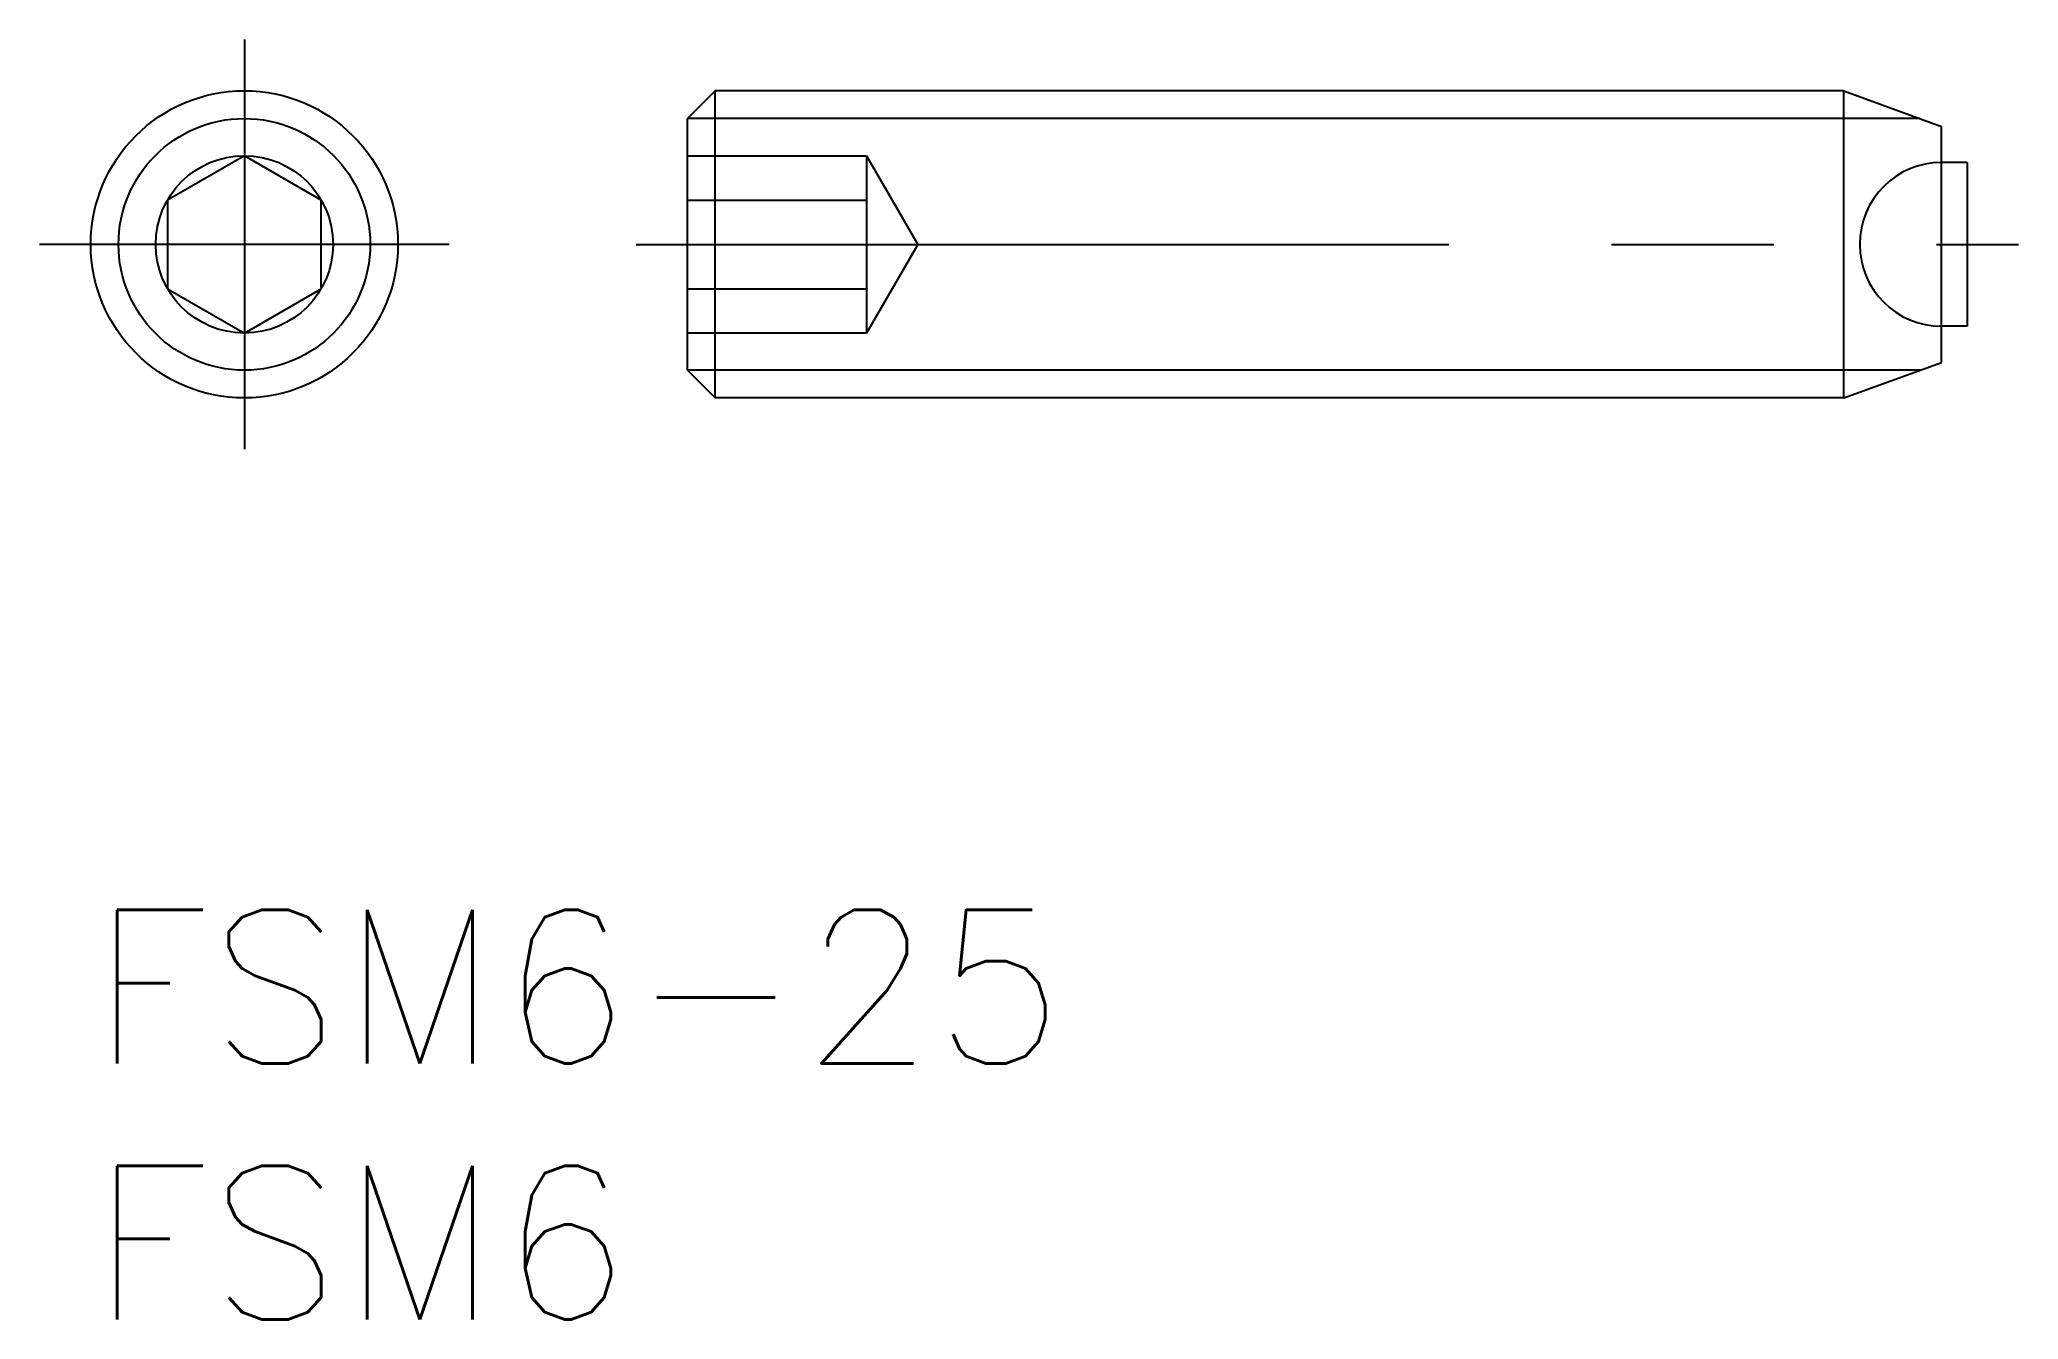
# Model space of a CAD drawing. Extents: x -1 to 37.7, y -8 to 17.
import ezdxf

# ---------------------------------------------------------------- set-up
doc = ezdxf.new("R2010")
doc.units = 0
doc.header["$LTSCALE"] = 0.5
doc.linetypes.add('CENTER', pattern=[50.8, 31.75, -6.35, 6.35, -6.35])
doc.linetypes.add('DASHED', pattern=[19.05, 12.7, -6.35])
for name, color, linetype in [('MSM_CENTER', 1, 'CENTER'), ('MSM_CONTINUOUS', 7, 'CONTINUOUS'), ('MSM_DASHED', 4, 'DASHED'), ('MSM_NARROW', 5, 'CONTINUOUS'), ('MSM_PART_NUMBER', 7, 'CONTINUOUS')]:
    doc.layers.add(name, color=color, linetype=linetype)
doc.styles.get("Standard").update_dxf_attribs({"font": 'txt.shx', "height": 3, "bigfont": 'bigfont.shx'})

# ---------------------------------------------------------------- blocks, each defined once
blk = doc.blocks.new('*U3')
at = {"layer": 'MSM_PART_NUMBER'}
blk.add_text('FSM6-25', height=3, dxfattribs=at).set_placement((0, -3))
blk = doc.blocks.new('*U4')
at = {"layer": 'MSM_PART_NUMBER'}
blk.add_text('FSM6', height=3, dxfattribs=at).set_placement((0, -8))

msp = doc.modelspace()

# ---------------------------------------------------------------- linework, layer by layer
at = {"layer": 'MSM_CENTER'}
for p, q in [((3, 17), (3, 9)), ((7, 13), (-1, 13)), ((10.653, 13), (37.653, 13))]:
    msp.add_line(p, q, dxfattribs=at)
at = {"layer": 'MSM_CONTINUOUS'}
for p, q in [((12.195, 16), (11.653, 15.458)), ((34.243, 16), (12.195, 16)), ((12.195, 10), (12.195, 16)), ((34.243, 10), (34.243, 16)), ((34.243, 16), (36.153, 15.305)), ((11.653, 10.541), (11.653, 15.458)), ((36.153, 10.695), (36.153, 15.305)), ((3, 14.732), (1.5, 13.866)), ((4.5, 13.866), (3, 14.732)), ((36.653, 14.6), (36.153, 14.6)), ((36.653, 14.6), (36.653, 11.4)), ((1.5, 13.866), (1.5, 12.134)), ((4.5, 12.134), (4.5, 13.866)), ((1.5, 12.134), (3, 11.268)), ((3, 11.268), (4.5, 12.134)), ((36.653, 11.4), (36.153, 11.4)), ((11.653, 10.541), (12.195, 10)), ((34.243, 10), (36.153, 10.695)), ((34.243, 10), (12.195, 10))]:
    msp.add_line(p, q, dxfattribs=at)
for radius in [3, 1.732]:
    msp.add_circle((3, 13), radius, dxfattribs=at)
at = {"layer": 'MSM_DASHED'}
for p, q in [((11.653, 14.732), (15.153, 14.732)), ((15.153, 14.732), (16.153, 13)), ((15.153, 14.732), (15.153, 11.268)), ((11.653, 13.866), (15.153, 13.866)), ((16.153, 13), (15.153, 11.268)), ((11.653, 12.134), (15.153, 12.134)), ((15.153, 11.268), (11.653, 11.268))]:
    msp.add_line(p, q, dxfattribs=at)
msp.add_arc((36.153, 13), 1.6, 90, 270, dxfattribs=at)
at = {"layer": 'MSM_NARROW'}
for p, q in [((35.731, 15.458), (11.653, 15.458)), ((35.731, 10.541), (11.653, 10.541))]:
    msp.add_line(p, q, dxfattribs=at)
msp.add_circle((3, 13), 2.458, dxfattribs=at)

# ---------------------------------------------------------------- block references
at = {"layer": 'MSM_CONTINUOUS'}
for name in ['*U3', '*U4']:
    msp.add_blockref(name, (0, 0), dxfattribs=at)

doc.saveas('drawing.dxf')
